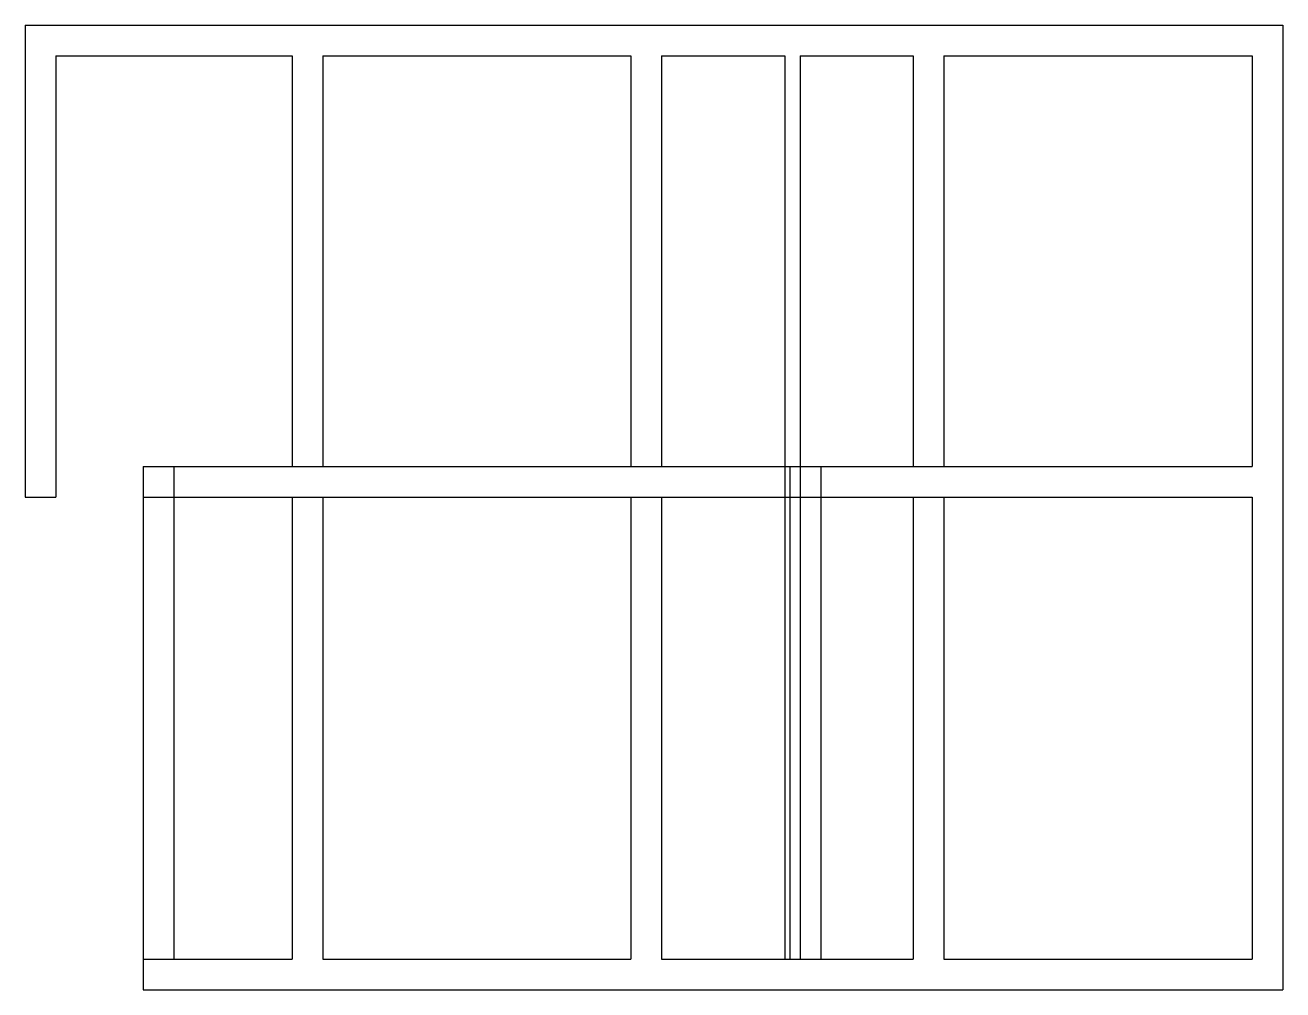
# Model space of a CAD drawing. Header units: metres. Extents: x 15.2 to 27.5, y 5.6 to 15.
import ezdxf

# ---------------------------------------------------------------- set-up
doc = ezdxf.new("R2010")
doc.units = ezdxf.units.M
doc.header["$MEASUREMENT"] = 0

msp = doc.modelspace()

# ---------------------------------------------------------------- linework, layer by layer
for p, q in [((15.228, 14.982), (27.478, 14.982)), ((15.228, 14.982), (15.228, 10.382)), ((27.478, 14.982), (27.478, 5.582)), ((15.528, 14.682), (17.828, 14.682)), ((15.528, 14.682), (15.528, 10.382)), ((17.828, 14.682), (17.828, 10.682)), ((18.128, 14.682), (18.128, 10.682)), ((18.128, 14.682), (21.128, 14.682)), ((21.128, 14.682), (21.128, 10.682)), ((21.428, 14.682), (21.428, 10.682)), ((21.428, 14.682), (22.628, 14.682)), ((22.628, 14.682), (22.628, 5.882)), ((22.778, 14.682), (22.778, 5.882)), ((22.778, 14.682), (23.878, 14.682)), ((23.878, 14.682), (23.878, 10.682)), ((24.178, 14.682), (24.178, 10.682)), ((24.178, 14.682), (27.178, 14.682)), ((27.178, 14.682), (27.178, 10.682)), ((16.378, 10.682), (16.378, 5.582)), ((16.378, 10.682), (27.178, 10.682)), ((16.678, 10.682), (16.678, 5.882)), ((22.678, 10.682), (22.678, 5.882)), ((22.978, 10.682), (22.978, 5.882)), ((15.228, 10.382), (15.528, 10.382)), ((16.378, 10.382), (27.178, 10.382)), ((17.828, 10.382), (17.828, 5.882)), ((18.128, 10.382), (18.128, 5.882)), ((21.128, 10.382), (21.128, 5.882)), ((21.428, 10.382), (21.428, 5.882)), ((23.878, 10.382), (23.878, 5.882)), ((24.178, 10.382), (24.178, 5.882)), ((27.178, 10.382), (27.178, 5.882)), ((16.378, 5.882), (17.828, 5.882)), ((18.128, 5.882), (21.128, 5.882)), ((21.428, 5.882), (23.878, 5.882)), ((24.178, 5.882), (27.178, 5.882)), ((16.378, 5.582), (27.478, 5.582))]:
    msp.add_line(p, q)

doc.saveas('drawing.dxf')
